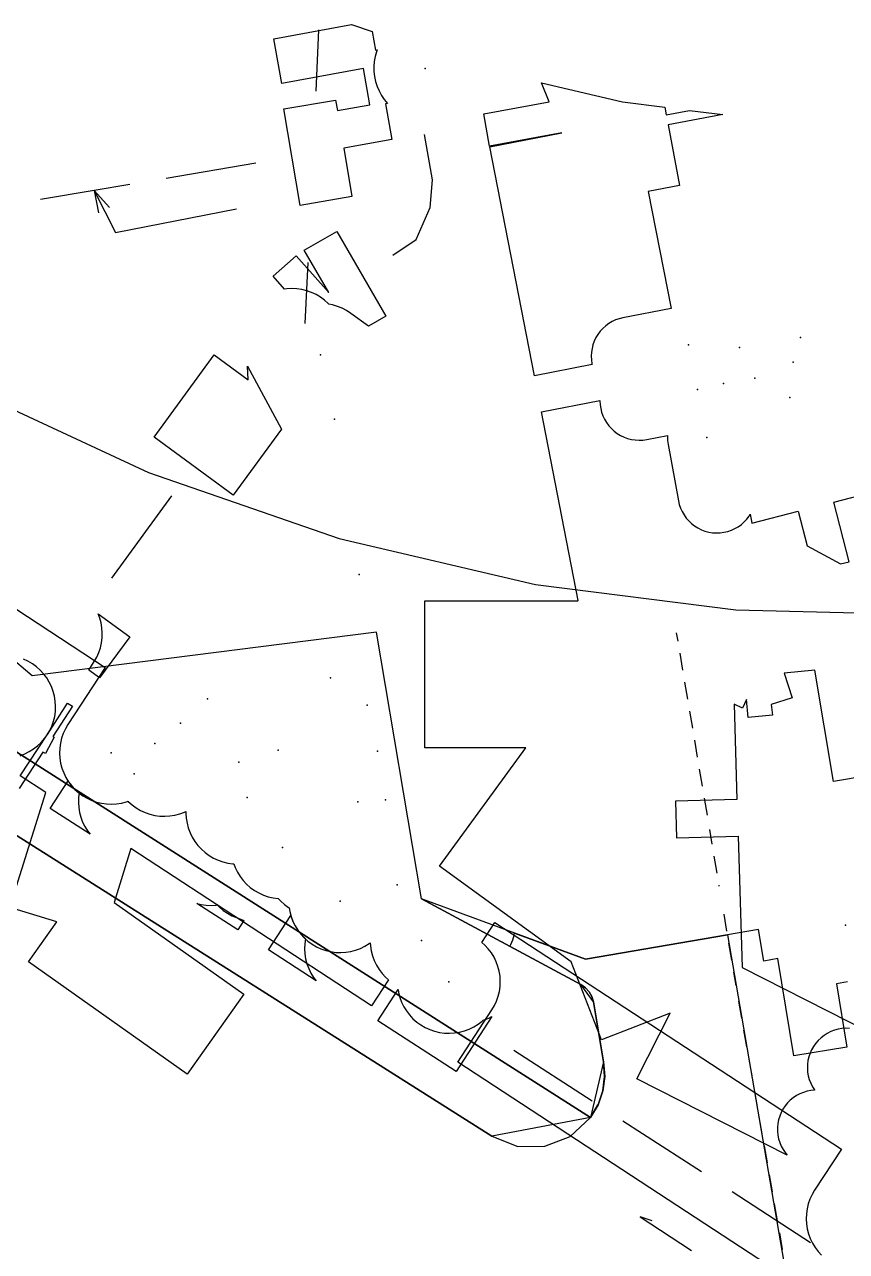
# Model space of a CAD drawing. Header units: metres. Extents: x -3782 to -2031, y 18790 to 19846.
# Drawn here: x -2568.8 to -2535.3, y 19725.5 to 19775.6 of the extents above; entities that cross this region are included whole.
import ezdxf

# ---------------------------------------------------------------- set-up
doc = ezdxf.new("R2010")
doc.units = ezdxf.units.M
for name, color, linetype in [('BENCH', 7, 'Continuous'), ('BOUNDARY', 7, 'Continuous'), ('CURB', 7, 'Continuous'), ('ELECTR_CABLE', 7, 'Continuous'), ('GRASS', 7, 'Continuous'), ('GROUND', 7, 'Continuous'), ('HEAT', 7, 'Continuous'), ('LOUNGER', 7, 'Continuous'), ('OVERHEAD_POWER_LINE', 7, 'Continuous'), ('ROAD', 7, 'Continuous'), ('SEWER', 7, 'Continuous'), ('SIDEWALK_PATH', 7, 'Continuous'), ('TRASH_BIN', 7, 'Continuous'), ('TREE', 7, 'Continuous')]:
    doc.layers.add(name, color=color, linetype=linetype)

msp = doc.modelspace()

# ---------------------------------------------------------------- linework, layer by layer
at = {"layer": 'BENCH'}
for p in [(-2563.484, 19746.246), (-2535.293, 19738.82)]:
    msp.add_point(p, dxfattribs=at)
at = {"layer": 'BOUNDARY'}
msp.add_lwpolyline([(-2571.207, 19760.789), (-2563.742, 19757.312), (-2555.96, 19754.62), (-2547.942, 19752.743), (-2539.773, 19751.701), (-2531.54, 19751.503), (-2523.331, 19752.153), (-2515.232, 19753.643), (-2511.74, 19754.473), (-2499.09, 19756.833), (-2497.181, 19757.091), (-2496.621, 19755.248), (-2495.916, 19752.417), (-2495.905, 19752.374), (-2494.755, 19748.237), (-2493.951, 19745.62), (-2492.51, 19740.923)], dxfattribs=at)
at = {"layer": 'CURB'}
for points in [[(-2549.724, 19730.209), (-2608.936, 19767.681)], [(-2545.698, 19730.973), (-2589.056, 19758.592), (-2588.659, 19760.426), (-2585.123, 19760.926)], [(-2542.198, 19750.77), (-2542.14, 19750.424)], [(-2542.057, 19749.931), (-2541.94, 19749.24)], [(-2541.857, 19748.747), (-2541.741, 19748.056)], [(-2541.658, 19747.563), (-2541.542, 19746.872)], [(-2541.459, 19746.379), (-2541.342, 19745.688)], [(-2541.259, 19745.195), (-2541.143, 19744.504)], [(-2541.06, 19744.011), (-2540.944, 19743.32)], [(-2540.846, 19742.74), (-2540.744, 19742.136)], [(-2540.661, 19741.643), (-2540.545, 19740.953)], [(-2540.462, 19740.459), (-2540.456, 19740.422)], [(-2546.094, 19736.401), (-2552.599, 19739.897)], [(-2540.263, 19739.275), (-2540.146, 19738.585)], [(-2540.063, 19738.092), (-2539.947, 19737.401)], [(-2539.864, 19736.908), (-2539.773, 19736.369)], [(-2545.582, 19735.69), (-2546.094, 19736.401)], [(-2545.582, 19735.69), (-2545.163, 19733.252), (-2545.698, 19730.973)], [(-2539.66, 19735.724), (-2539.538, 19735.034)], [(-2539.451, 19734.542), (-2539.329, 19733.852)], [(-2539.243, 19733.36), (-2539.121, 19732.67)], [(-2539.034, 19732.177), (-2538.912, 19731.487)], [(-2545.698, 19730.973), (-2549.724, 19730.209)], [(-2538.826, 19730.995), (-2538.704, 19730.305)], [(-2538.617, 19729.812), (-2538.495, 19729.122)], [(-2538.409, 19728.63), (-2538.287, 19727.94)], [(-2538.2, 19727.448), (-2538.078, 19726.758)], [(-2537.992, 19726.265), (-2537.87, 19725.575)]]:
    msp.add_lwpolyline(points, dxfattribs=at)
at = {"layer": 'ELECTR_CABLE'}
for points in [[(-2555.436, 19768.582), (-2557.553, 19768.223), (-2558.222, 19772.167), (-2556.104, 19772.526), (-2556.03, 19772.092), (-2554.711, 19772.335), (-2554.966, 19773.814), (-2558.293, 19773.199), (-2558.629, 19775.022), (-2555.456, 19775.608), (-2554.616, 19775.318), (-2554.476, 19774.559), (-2554.403, 19774.571), (-2554.428, 19774.499), (-2554.485, 19774.301), (-2554.523, 19774.099), (-2554.541, 19773.893), (-2554.539, 19773.687), (-2554.517, 19773.482), (-2554.474, 19773.281), (-2554.412, 19773.084), (-2554.331, 19772.895), (-2554.232, 19772.714), (-2554.116, 19772.544), (-2553.984, 19772.386), (-2553.98, 19772.383), (-2554.071, 19772.367), (-2553.803, 19770.917), (-2555.77, 19770.554)], [(-2558.651, 19765.329), (-2557.707, 19766.16), (-2556.386, 19764.658), (-2557.388, 19766.388), (-2556.059, 19767.159), (-2554.053, 19763.698), (-2554.765, 19763.285), (-2555.487, 19763.813), (-2555.66, 19763.926), (-2555.842, 19764.022), (-2556.033, 19764.099), (-2556.231, 19764.158), (-2556.378, 19764.186), (-2556.405, 19764.215), (-2556.557, 19764.353), (-2556.723, 19764.476), (-2556.9, 19764.582), (-2557.086, 19764.67), (-2557.28, 19764.739), (-2557.48, 19764.789), (-2557.684, 19764.819), (-2557.89, 19764.829), (-2558.096, 19764.818), (-2558.189, 19764.804)], [(-2560.283, 19756.391), (-2563.514, 19758.75), (-2561.058, 19762.113), (-2559.669, 19761.1), (-2559.695, 19761.656), (-2558.317, 19759.084)], [(-2564.508, 19750.605), (-2565.736, 19748.923), (-2566.178, 19749.246), (-2565.958, 19749.589), (-2565.855, 19749.768), (-2565.771, 19749.956), (-2565.705, 19750.152), (-2565.659, 19750.352), (-2565.633, 19750.557), (-2565.627, 19750.763), (-2565.641, 19750.968), (-2565.675, 19751.172), (-2565.729, 19751.37), (-2565.795, 19751.545)], [(-2567.755, 19743.593), (-2567.026, 19744.718), (-2567, 19744.677), (-2566.875, 19744.513), (-2566.735, 19744.362), (-2566.58, 19744.226), (-2566.572, 19744.22), (-2566.596, 19744.046), (-2566.603, 19743.84), (-2566.59, 19743.634), (-2566.557, 19743.431), (-2566.504, 19743.231), (-2566.432, 19743.038), (-2566.341, 19742.853), (-2566.233, 19742.678), (-2566.124, 19742.537)], [(-2560.096, 19738.63), (-2561.764, 19739.711), (-2561.594, 19739.671), (-2561.39, 19739.644), (-2561.184, 19739.636), (-2560.978, 19739.649), (-2560.941, 19739.655), (-2560.849, 19739.561), (-2560.691, 19739.429), (-2560.52, 19739.312), (-2560.34, 19739.213), (-2560.15, 19739.133), (-2559.843, 19739.02)], [(-2558.838, 19737.814), (-2557.928, 19739.217), (-2557.916, 19739.171), (-2557.844, 19738.978), (-2557.753, 19738.793), (-2557.644, 19738.618), (-2557.519, 19738.454), (-2557.379, 19738.303), (-2557.338, 19738.267), (-2557.365, 19738.063), (-2557.372, 19737.857), (-2557.359, 19737.652), (-2557.326, 19737.448), (-2557.273, 19737.249), (-2557.201, 19737.056), (-2557.11, 19736.871), (-2557.002, 19736.696), (-2556.893, 19736.553)], [(-2551.179, 19732.85), (-2554.379, 19734.924), (-2553.554, 19736.197), (-2553.535, 19736.075), (-2553.482, 19735.876), (-2553.41, 19735.683), (-2553.319, 19735.498), (-2553.21, 19735.323), (-2553.085, 19735.159), (-2552.945, 19735.008), (-2552.79, 19734.872), (-2552.623, 19734.752), (-2552.445, 19734.648), (-2552.257, 19734.563), (-2552.062, 19734.496), (-2551.862, 19734.449), (-2551.657, 19734.421), (-2551.451, 19734.414), (-2551.246, 19734.427), (-2551.042, 19734.46), (-2550.843, 19734.513), (-2550.65, 19734.585), (-2550.465, 19734.676), (-2550.29, 19734.784), (-2550.126, 19734.909), (-2550.084, 19734.949), (-2550.037, 19734.961), (-2549.844, 19735.033), (-2549.727, 19735.091)]]:
    msp.add_lwpolyline(points, close=True, dxfattribs=at)
for points in [[(-2552.151, 19769.271), (-2552.471, 19771.122)], [(-2559.366, 19769.944), (-2563.021, 19769.325)], [(-2552.238, 19768.138), (-2552.151, 19769.271)], [(-2565.958, 19768.828), (-2568.155, 19768.456)], [(-2564.5, 19769.075), (-2565.958, 19768.828)], [(-2565.958, 19768.828), (-2565.093, 19767.12)], [(-2565.958, 19768.828), (-2565.775, 19767.912)], [(-2565.958, 19768.828), (-2565.329, 19768.138)], [(-2565.093, 19767.12), (-2560.154, 19768.082)], [(-2552.814, 19766.83), (-2552.238, 19768.138)], [(-2553.765, 19766.192), (-2552.814, 19766.83)], [(-2565.238, 19752.996), (-2562.783, 19756.359)], [(-2568.985, 19745.748), (-2568.792, 19745.822), (-2568.607, 19745.913), (-2568.433, 19746.023), (-2568.27, 19746.149), (-2568.12, 19746.29), (-2567.984, 19746.445), (-2567.865, 19746.613), (-2567.042, 19747.898), (-2566.838, 19747.766), (-2567.64, 19746.528), (-2567.589, 19746.5), (-2567.947, 19745.841), (-2568.049, 19745.897), (-2569.013, 19744.409)], [(-2545.633, 19731.639), (-2548.833, 19733.713)], [(-2541.174, 19728.749), (-2544.374, 19730.823)], [(-2536.716, 19725.859), (-2539.916, 19727.933)]]:
    msp.add_lwpolyline(points, dxfattribs=at)
at = {"layer": 'GRASS'}
msp.add_lwpolyline([(-2589.056, 19758.592), (-2545.698, 19730.973), (-2545.393, 19731.493), (-2545.199, 19732.058), (-2545.121, 19732.651), (-2545.163, 19733.252), (-2545.582, 19735.69), (-2545.646, 19735.908), (-2545.756, 19736.104), (-2545.907, 19736.271), (-2546.094, 19736.401), (-2552.599, 19739.897), (-2554.43, 19750.793), (-2568.484, 19749.014), (-2573.466, 19753.228)], dxfattribs=at)
at = {"layer": 'GROUND'}
for points in [[(-2571.207, 19760.789), (-2563.742, 19757.312), (-2555.96, 19754.62), (-2547.942, 19752.743), (-2539.773, 19751.701), (-2531.54, 19751.503)], [(-2535.212, 19736.513), (-2535.662, 19736.436), (-2535.238, 19733.843), (-2537.407, 19733.488), (-2538.056, 19737.461), (-2538.626, 19737.363), (-2538.847, 19738.648), (-2540.108, 19738.431), (-2545.904, 19737.434), (-2552.599, 19739.897), (-2546.094, 19736.401), (-2545.907, 19736.271), (-2545.756, 19736.104), (-2545.646, 19735.908), (-2545.582, 19735.69), (-2545.163, 19733.252), (-2545.121, 19732.651), (-2545.199, 19732.058), (-2545.393, 19731.493), (-2545.698, 19730.973), (-2589.056, 19758.592)]]:
    msp.add_lwpolyline(points, dxfattribs=at)
at = {"layer": 'HEAT'}
for points in [[(-2572.343, 19753.825), (-2565.505, 19749.345), (-2567.028, 19747.018), (-2567.132, 19746.84), (-2567.218, 19746.653), (-2567.286, 19746.458), (-2567.334, 19746.258), (-2567.363, 19746.054), (-2567.371, 19745.848), (-2567.359, 19745.642), (-2567.327, 19745.439), (-2567.275, 19745.239), (-2567.203, 19745.046), (-2567.114, 19744.86), (-2567.006, 19744.685), (-2566.882, 19744.52), (-2566.742, 19744.369), (-2566.588, 19744.232), (-2566.421, 19744.111), (-2566.243, 19744.007), (-2566.056, 19743.92), (-2565.862, 19743.853), (-2565.661, 19743.804), (-2565.457, 19743.776), (-2565.251, 19743.768), (-2565.045, 19743.78), (-2564.842, 19743.812), (-2564.642, 19743.864), (-2564.576, 19743.888), (-2564.565, 19743.876), (-2564.411, 19743.739), (-2564.244, 19743.618), (-2564.066, 19743.514), (-2563.879, 19743.428), (-2563.685, 19743.36), (-2563.484, 19743.312), (-2563.28, 19743.283), (-2563.074, 19743.275), (-2562.868, 19743.287), (-2562.665, 19743.319), (-2562.465, 19743.371), (-2562.272, 19743.443), (-2562.21, 19743.473), (-2562.212, 19743.404), (-2562.2, 19743.198), (-2562.168, 19742.994), (-2562.116, 19742.795), (-2562.045, 19742.602), (-2561.955, 19742.416), (-2561.848, 19742.24), (-2561.723, 19742.076), (-2561.583, 19741.925), (-2561.429, 19741.788), (-2561.263, 19741.666), (-2561.085, 19741.562), (-2560.898, 19741.476), (-2560.703, 19741.408), (-2560.503, 19741.36), (-2560.299, 19741.332), (-2560.255, 19741.33), (-2560.2, 19741.182), (-2560.111, 19740.996), (-2560.003, 19740.821), (-2559.879, 19740.656), (-2559.739, 19740.505), (-2559.585, 19740.368), (-2559.418, 19740.247), (-2559.24, 19740.143), (-2559.053, 19740.056), (-2558.859, 19739.989), (-2558.658, 19739.94), (-2558.454, 19739.912), (-2558.444, 19739.912), (-2558.344, 19739.804), (-2558.19, 19739.667), (-2558.024, 19739.546), (-2557.994, 19739.529), (-2557.971, 19739.38), (-2557.919, 19739.18), (-2557.847, 19738.987), (-2557.758, 19738.801), (-2557.65, 19738.626), (-2557.526, 19738.461), (-2557.386, 19738.31), (-2557.232, 19738.173), (-2557.065, 19738.052), (-2556.887, 19737.948), (-2556.7, 19737.861), (-2556.506, 19737.794), (-2556.305, 19737.745), (-2556.101, 19737.717), (-2555.895, 19737.709), (-2555.689, 19737.721), (-2555.486, 19737.753), (-2555.286, 19737.805), (-2555.093, 19737.876), (-2554.908, 19737.966), (-2554.732, 19738.074), (-2554.689, 19738.106), (-2554.682, 19737.979), (-2554.65, 19737.776), (-2554.598, 19737.576), (-2554.526, 19737.383), (-2554.437, 19737.197), (-2554.329, 19737.022), (-2554.205, 19736.857), (-2554.065, 19736.706), (-2553.939, 19736.594), (-2554.633, 19735.533), (-2564.455, 19741.964), (-2565.143, 19739.752), (-2559.851, 19736.007), (-2562.162, 19732.742), (-2568.64, 19737.327), (-2567.484, 19738.959), (-2569.394, 19739.553), (-2567.936, 19744.243), (-2568.972, 19744.922), (-2567.876, 19746.595), (-2567.772, 19746.773), (-2567.686, 19746.96), (-2567.618, 19747.154), (-2567.57, 19747.355), (-2567.541, 19747.559), (-2567.533, 19747.765), (-2567.545, 19747.971), (-2567.577, 19748.174), (-2567.629, 19748.374), (-2567.7, 19748.567), (-2567.79, 19748.752), (-2567.897, 19748.928), (-2568.022, 19749.093), (-2568.161, 19749.244), (-2568.315, 19749.381), (-2568.482, 19749.502), (-2568.66, 19749.607), (-2568.847, 19749.693)], [(-2529.494, 19719.076), (-2551.119, 19733.233), (-2549.724, 19735.364), (-2549.62, 19735.541), (-2549.533, 19735.728), (-2549.466, 19735.923), (-2549.417, 19736.123), (-2549.389, 19736.328), (-2549.381, 19736.534), (-2549.393, 19736.739), (-2549.425, 19736.943), (-2549.477, 19737.142), (-2549.548, 19737.336), (-2549.638, 19737.521), (-2549.746, 19737.697), (-2549.87, 19737.861), (-2550.01, 19738.013), (-2550.136, 19738.125), (-2549.606, 19738.935), (-2535.456, 19729.672), (-2536.551, 19727.999), (-2536.656, 19727.821), (-2536.742, 19727.634), (-2536.81, 19727.44), (-2536.858, 19727.239), (-2536.886, 19727.035), (-2536.894, 19726.829), (-2536.882, 19726.623), (-2536.85, 19726.42), (-2536.798, 19726.22), (-2536.727, 19726.027), (-2536.637, 19725.842), (-2536.53, 19725.666), (-2536.405, 19725.501), (-2536.265, 19725.35)]]:
    msp.add_lwpolyline(points, dxfattribs=at)
at = {"layer": 'LOUNGER'}
msp.add_point((-2560.052, 19745.489), dxfattribs=at)
at = {"layer": 'OVERHEAD_POWER_LINE'}
for points in [[(-2556.903, 19772.889), (-2556.783, 19775.386)], [(-2557.241, 19765.895), (-2557.361, 19763.398)], [(-2543.67, 19726.917), (-2541.581, 19725.544)], [(-2543.18, 19726.755), (-2543.67, 19726.917)]]:
    msp.add_lwpolyline(points, dxfattribs=at)
at = {"layer": 'ROAD'}
msp.add_lwpolyline([(-2608.936, 19767.681), (-2549.725, 19730.21), (-2549.724, 19730.209), (-2548.665, 19729.794), (-2548.662, 19729.793), (-2547.563, 19729.797), (-2547.559, 19729.798), (-2546.535, 19730.197), (-2546.532, 19730.199), (-2545.7, 19730.973), (-2545.698, 19730.975), (-2545.394, 19731.493), (-2545.393, 19731.495), (-2545.2, 19732.058), (-2545.199, 19732.06), (-2545.122, 19732.65), (-2545.122, 19732.652), (-2545.163, 19733.252), (-2545.164, 19733.253), (-2545.582, 19735.689), (-2545.583, 19735.69), (-2545.646, 19735.907), (-2545.647, 19735.909), (-2545.756, 19736.104), (-2545.757, 19736.105), (-2545.907, 19736.27), (-2545.908, 19736.272), (-2546.094, 19736.401), (-2546.095, 19736.401), (-2548.99, 19737.957), (-2548.951, 19738.035), (-2548.875, 19738.227), (-2548.819, 19738.425), (-2548.805, 19738.501), (-2545.907, 19737.435), (-2545.902, 19737.435), (-2540.109, 19738.431), (-2540.108, 19738.431), (-2540.107, 19738.43), (-2537.661, 19724.197)], dxfattribs=at)
at = {"layer": 'SEWER'}
msp.add_lwpolyline([(-2547.99, 19761.263), (-2549.81, 19770.607), (-2546.866, 19771.181), (-2549.817, 19770.64), (-2550.059, 19771.963), (-2547.385, 19772.453), (-2547.701, 19773.228), (-2544.387, 19772.452), (-2542.668, 19772.233), (-2542.609, 19771.922), (-2541.652, 19772.103), (-2540.302, 19771.931), (-2542.53, 19771.509), (-2542.062, 19769.037), (-2543.344, 19768.794), (-2542.412, 19764.014), (-2544.376, 19763.631), (-2544.528, 19763.594), (-2544.676, 19763.542), (-2544.818, 19763.475), (-2544.953, 19763.395), (-2545.08, 19763.302), (-2545.196, 19763.197), (-2545.302, 19763.081), (-2545.396, 19762.955), (-2545.478, 19762.821), (-2545.545, 19762.679), (-2545.599, 19762.531), (-2545.638, 19762.379), (-2545.661, 19762.224), (-2545.67, 19762.067), (-2545.662, 19761.91), (-2545.64, 19761.755), (-2545.632, 19761.722)], close=True, dxfattribs=at)
for points in [[(-2535.126, 19734.61), (-2535.283, 19734.615), (-2535.44, 19734.603), (-2535.595, 19734.577), (-2535.746, 19734.536), (-2535.893, 19734.48), (-2536.033, 19734.409), (-2536.166, 19734.326), (-2536.29, 19734.23), (-2536.404, 19734.122), (-2536.507, 19734.003), (-2536.598, 19733.875), (-2536.676, 19733.739), (-2536.74, 19733.595), (-2536.79, 19733.446), (-2536.824, 19733.293), (-2536.844, 19733.137), (-2536.848, 19732.98), (-2536.837, 19732.824), (-2536.811, 19732.669), (-2536.77, 19732.518), (-2536.713, 19732.371), (-2536.643, 19732.23), (-2536.56, 19732.098), (-2536.554, 19732.09), (-2536.708, 19732.075), (-2536.862, 19732.044), (-2537.012, 19731.998), (-2537.157, 19731.938), (-2537.296, 19731.864), (-2537.426, 19731.776), (-2537.547, 19731.676), (-2537.658, 19731.565), (-2537.757, 19731.443), (-2537.844, 19731.313), (-2537.918, 19731.174), (-2537.978, 19731.029), (-2538.023, 19730.879), (-2538.054, 19730.725), (-2538.069, 19730.568), (-2538.069, 19730.411), (-2538.053, 19730.255), (-2538.022, 19730.101), (-2537.976, 19729.951), (-2537.916, 19729.806), (-2537.842, 19729.668), (-2537.754, 19729.537), (-2537.673, 19729.439), (-2543.811, 19732.552), (-2542.454, 19735.227), (-2545.25, 19734.139), (-2546.492, 19737.33), (-2551.86, 19741.238), (-2548.34, 19746.072), (-2552.464, 19746.072), (-2552.464, 19752.072), (-2546.21, 19752.072), (-2546.2, 19752.081), (-2547.703, 19759.79), (-2545.312, 19760.256), (-2545.313, 19760.24), (-2545.306, 19760.083), (-2545.284, 19759.927), (-2545.246, 19759.775), (-2545.194, 19759.627), (-2545.127, 19759.485), (-2545.047, 19759.35), (-2544.954, 19759.223), (-2544.849, 19759.106), (-2544.733, 19759), (-2544.608, 19758.906), (-2544.473, 19758.825), (-2544.332, 19758.757), (-2544.184, 19758.704), (-2544.032, 19758.665), (-2543.877, 19758.642), (-2543.72, 19758.633), (-2543.563, 19758.64), (-2543.407, 19758.663), (-2542.553, 19758.829), (-2542.557, 19758.774), (-2542.551, 19758.617), (-2542.531, 19758.461), (-2542.112, 19756.159), (-2542.076, 19756.006), (-2542.025, 19755.858), (-2541.961, 19755.715), (-2541.882, 19755.579), (-2541.791, 19755.451), (-2541.687, 19755.333), (-2541.572, 19755.226), (-2541.448, 19755.13), (-2541.315, 19755.047), (-2541.174, 19754.978), (-2541.027, 19754.923), (-2540.875, 19754.882), (-2540.72, 19754.856), (-2540.563, 19754.846), (-2540.406, 19754.851), (-2540.251, 19754.872), (-2540.098, 19754.908), (-2539.949, 19754.958), (-2539.806, 19755.023), (-2539.67, 19755.101), (-2539.543, 19755.193), (-2539.425, 19755.297), (-2539.317, 19755.411), (-2539.222, 19755.536), (-2539.176, 19755.609), (-2539.109, 19755.239), (-2537.219, 19755.729), (-2536.855, 19754.323), (-2535.495, 19753.577), (-2535.136, 19753.67), (-2535.767, 19756.105), (-2532.987, 19756.826)], [(-2528.746, 19745.882), (-2535.778, 19744.696), (-2536.546, 19749.245), (-2537.796, 19749.123), (-2537.475, 19748.109), (-2538.32, 19747.842), (-2538.277, 19747.401), (-2539.262, 19747.304), (-2539.335, 19748.041), (-2539.502, 19747.695), (-2539.839, 19747.857), (-2539.72, 19743.965), (-2542.235, 19743.888), (-2542.189, 19742.389), (-2539.674, 19742.466), (-2539.51, 19737.098), (-2534.305, 19734.458)]]:
    msp.add_lwpolyline(points, dxfattribs=at)
at = {"layer": 'SIDEWALK_PATH'}
for points in [[(-2608.936, 19767.681), (-2549.724, 19730.209), (-2548.663, 19729.793), (-2547.561, 19729.797), (-2546.533, 19730.198), (-2545.698, 19730.973), (-2589.056, 19758.592)], [(-2535.212, 19736.513), (-2535.662, 19736.436), (-2535.238, 19733.843), (-2537.407, 19733.488), (-2538.056, 19737.461), (-2538.626, 19737.363), (-2538.847, 19738.648), (-2540.108, 19738.431), (-2537.661, 19724.197)]]:
    msp.add_lwpolyline(points, dxfattribs=at)
at = {"layer": 'TRASH_BIN'}
msp.add_point((-2564.326, 19745.005), dxfattribs=at)
at = {"layer": 'TREE'}
for p in [(-2552.442, 19773.813), (-2537.134, 19762.831), (-2541.705, 19762.521), (-2539.617, 19762.412), (-2556.726, 19762.117), (-2537.425, 19761.818), (-2538.991, 19761.164), (-2541.332, 19760.697), (-2540.27, 19760.954), (-2537.557, 19760.374), (-2556.154, 19759.494), (-2540.957, 19758.748), (-2555.136, 19753.147), (-2556.313, 19748.928), (-2561.334, 19748.064), (-2554.821, 19747.814), (-2562.428, 19747.071), (-2565.271, 19745.868), (-2558.443, 19745.974), (-2554.387, 19745.937), (-2559.72, 19744.04), (-2555.193, 19743.87), (-2554.07, 19743.948), (-2558.268, 19742.004), (-2553.597, 19740.472), (-2555.915, 19739.809), (-2552.594, 19738.205), (-2551.481, 19736.513)]:
    msp.add_point(p, dxfattribs=at)

doc.saveas('drawing.dxf')
